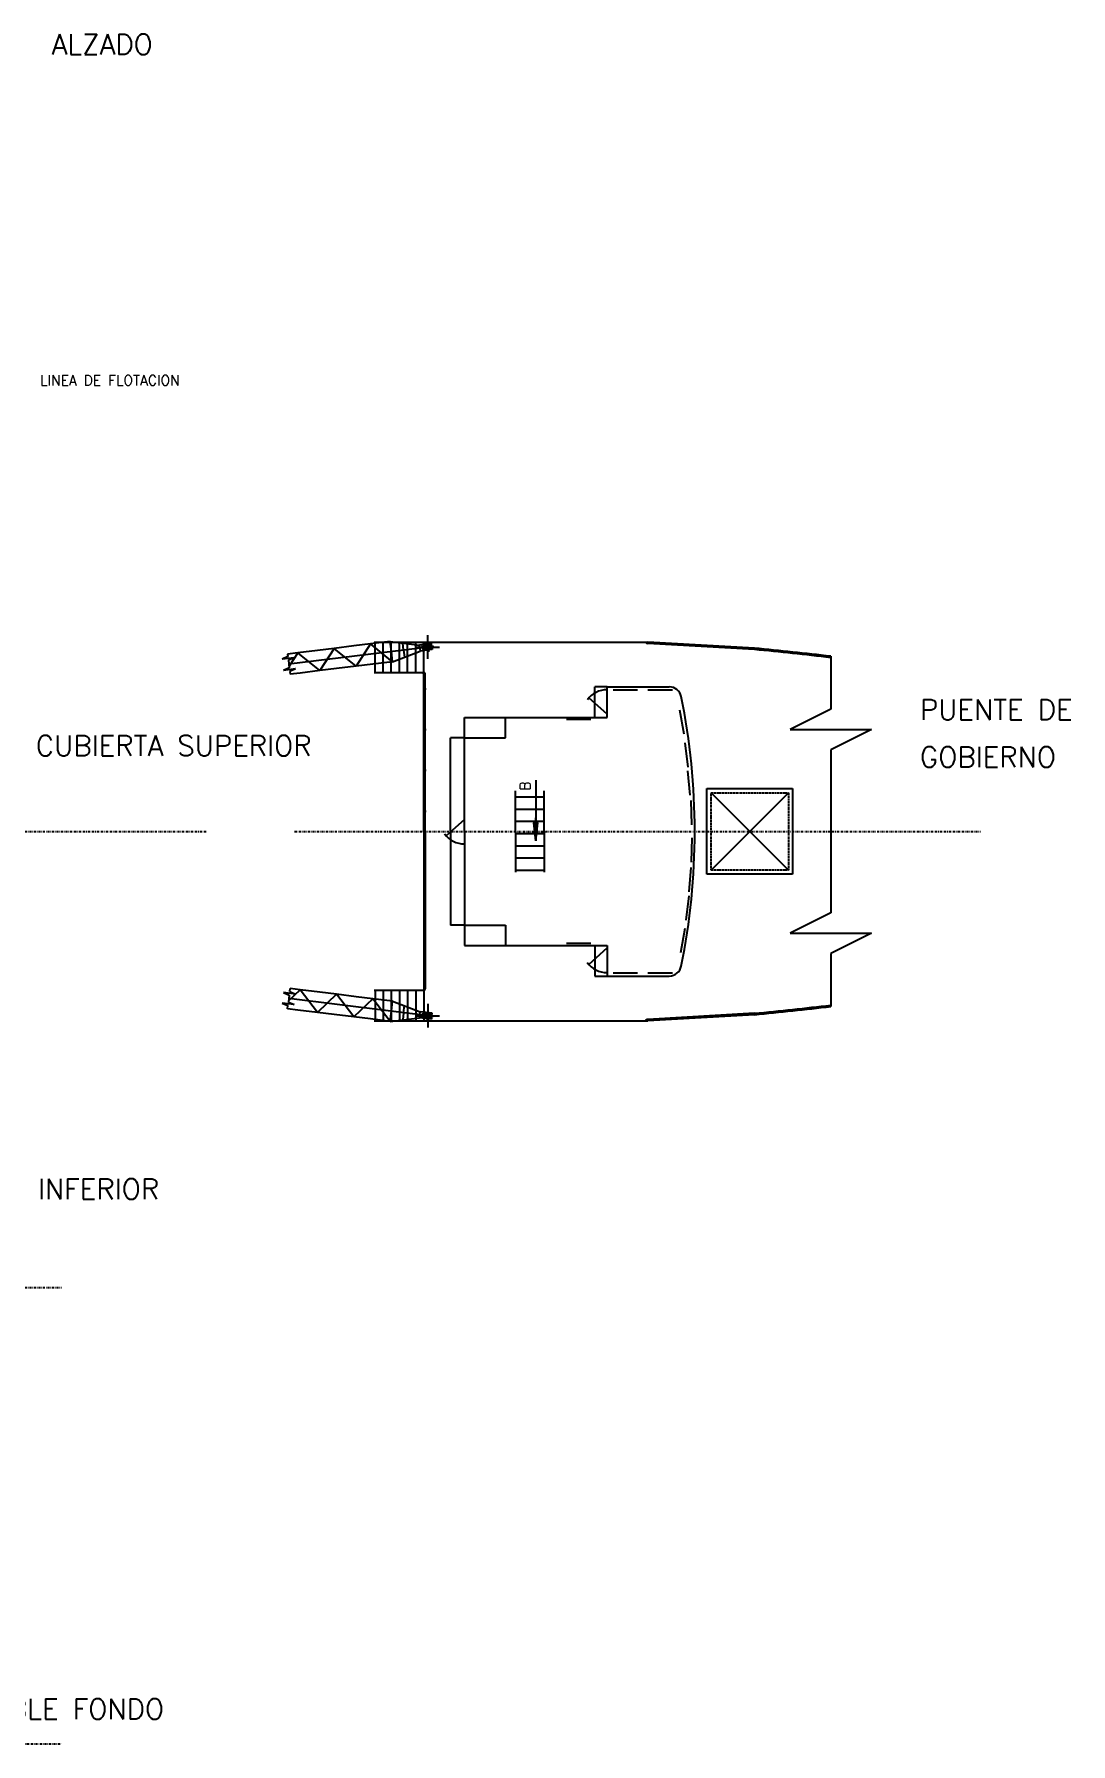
# Model space of a CAD drawing. Extents: x 598 to 1630, y 230 to 779.
# Drawn here: x 1375.6 to 1630.1, y 297.5 to 717.2 of the extents above; entities that cross this region are included whole.
import ezdxf

# ---------------------------------------------------------------- set-up
doc = ezdxf.new("R2010")
doc.units = 0
doc.header["$MEASUREMENT"] = 0
for name, pattern in [('CONTINUA', [0]), ('RAYITAS', [0.375, 0.25, -0.125]), ('TRAZO_Y_PUNTO', [1, 0.5, -0.25, 0, -0.25])]:
    doc.linetypes.add(name, pattern=pattern)
doc.layers.get('0').update_dxf_attribs({"linetype": 'CONTINUOUS'})
for name, color, linetype in [('AMA25CON', 2, 'CONTINUA'), ('AMA25DISCON', 2, 'RAYITAS'), ('AMA25PTORAYA', 2, 'TRAZO_Y_PUNTO'), ('ROJ5CON', 1, 'CONTINUA')]:
    doc.layers.add(name, color=color, linetype=linetype)
doc.styles.add('ROMANS2-5', font='romans', dxfattribs={"height": 2.5})
doc.styles.add('ROMANS5', font='romans', dxfattribs={"height": 5})

# ---------------------------------------------------------------- blocks, each defined once
blk = doc.blocks.new('YO')
blk.add_line((0, 0), (-600, 0))
blk = doc.blocks.new('*X9')
at = {"color": 0}
for p, q in [((552.6, 104.7), (554.7, 106.7)), ((552.6, 104.5), (554.7, 106.6)), ((552.6, 104.3), (554.7, 106.4)), ((552.6, 104.1), (554.7, 106.2)), ((552.7, 105.7), (554.6, 107.5)), ((552.7, 105.5), (554.6, 107.4)), ((552.7, 105.3), (554.6, 107.2)), ((552.7, 105.1), (554.6, 107)), ((552.7, 104.9), (554.6, 106.9)), ((552.8, 106.7), (554.5, 108.3)), ((552.8, 106.5), (554.5, 108.2)), ((552.8, 106.3), (554.5, 108)), ((552.8, 106.1), (554.5, 107.8)), ((552.8, 105.9), (554.6, 107.7)), ((552.8, 104.1), (554.7, 106.1)), ((552.9, 107.5), (554.4, 109)), ((552.9, 107.3), (554.4, 108.8)), ((552.9, 107.1), (554.5, 108.6)), ((552.9, 106.9), (554.5, 108.5)), ((553, 108.4), (554.3, 109.8)), ((553, 108.2), (554.4, 109.6)), ((553, 108), (554.4, 109.4)), ((553, 107.9), (554.4, 109.3)), ((553, 107.7), (554.4, 109.1)), ((553, 104.1), (554.7, 105.9)), ((553.1, 109.4), (554.3, 110.6)), ((553.1, 109.2), (554.3, 110.4)), ((553.1, 109), (554.3, 110.2)), ((553.1, 108.8), (554.3, 110.1)), ((553.1, 108.6), (554.3, 109.9)), ((553.2, 110.4), (554.2, 111.3)), ((553.2, 110.2), (554.2, 111.2)), ((553.2, 110), (554.2, 111)), ((553.2, 109.8), (554.2, 110.9)), ((553.2, 109.6), (554.2, 110.7)), ((553.2, 104.1), (554.8, 105.8)), ((553.3, 111.2), (554.1, 112)), ((553.3, 111), (554.1, 111.8)), ((553.3, 110.8), (554.1, 111.7)), ((553.3, 110.6), (554.2, 111.5)), ((553.3, 104.1), (554.8, 105.6)), ((553.4, 112.2), (554, 112.8)), ((553.4, 112), (554, 112.6)), ((553.4, 111.8), (554.1, 112.5)), ((553.4, 111.6), (554.1, 112.3)), ((553.4, 111.4), (554.1, 112.1)), ((553.5, 113.2), (553.9, 113.6)), ((553.5, 113), (554, 113.4)), ((553.5, 112.8), (554, 113.3)), ((553.5, 112.6), (554, 113.1)), ((553.5, 112.4), (554, 112.9)), ((553.5, 104.1), (554.8, 105.4)), ((553.6, 114.2), (553.9, 114.4)), ((553.6, 114), (553.9, 114.2)), ((553.6, 113.8), (553.9, 114.1)), ((553.6, 113.6), (553.9, 113.9)), ((553.6, 113.4), (553.9, 113.7)), ((553.7, 115.2), (553.8, 115.2)), ((553.7, 115), (553.8, 115)), ((553.7, 114.8), (553.8, 114.9)), ((553.7, 114.6), (553.8, 114.7)), ((553.7, 114.4), (553.8, 114.5)), ((553.7, 104.1), (554.8, 105.3)), ((553.9, 104.1), (554.8, 105.1)), ((554, 104.1), (554.8, 105)), ((554.2, 104.1), (554.9, 104.8)), ((554.4, 104.1), (554.9, 104.6)), ((554.6, 104.1), (554.9, 104.5)), ((554.7, 104.1), (554.9, 104.3)), ((554.9, 104.1), (554.9, 104.2))]:
    blk.add_line(p, q, dxfattribs=at)
blk = doc.blocks.new('FLECHA')
at = {"layer": 'AMA25CON'}
for p, q in [((0, 0), (-1.2, -11.1)), ((0, 0), (1.2, -11.1)), ((0, 0), (0, -14.1)), ((1.2, -11.1), (-1.2, -11.1))]:
    blk.add_line(p, q, dxfattribs=at)
blk.add_blockref('*X9', (-553.8, -115.3), dxfattribs=at)

msp = doc.modelspace()

# ---------------------------------------------------------------- linework, layer by layer
at = {"layer": 'AMA25CON'}
for p, q in [((1473.73, 566.93), (1438.13, 562.56)), ((1454.09, 567.04), (1449.24, 566.44)), ((1458.18, 567.54), (1454.09, 567.04)), ((1458.18, 567.54), (1454.7, 562.07)), ((1463.02, 568.13), (1458.18, 567.54)), ((1463.63, 563.17), (1458.18, 567.54)), ((1459.05, 568), (1471.3, 568)), ((1459.3, 560.5), (1459.3, 568)), ((1461.3, 560.5), (1461.3, 568)), ((1463.02, 568.13), (1470.18, 567.25)), ((1463.33, 565.65), (1463.02, 568.13)), ((1463.3, 560.5), (1463.3, 568)), ((1465.3, 560.5), (1465.3, 568)), ((1466.3, 566.02), (1466.09, 567.75)), ((1467.3, 560.5), (1467.3, 568)), ((1469.3, 560.5), (1469.3, 568)), ((1469.36, 566.75), (1475.16, 566.75)), ((1473.16, 567.62), (1470.18, 567.25)), ((1470.27, 566.51), (1470.18, 567.25)), ((1473.2, 567.32), (1470.96, 567.04)), ((1471.02, 566.6), (1470.96, 567.04)), ((1473.21, 567.22), (1471.22, 566.97)), ((1471.22, 566.97), (1471.31, 566.28)), ((1472.26, 566.75), (1472.15, 567.67)), ((1472.26, 563.85), (1472.26, 569.65)), ((1472.26, 566.75), (1472.4, 565.62)), ((1473.2, 567.32), (1473.16, 567.62)), ((1473.25, 566.87), (1473.21, 567.22)), ((1473.25, 566.87), (1473.29, 566.52)), ((1552.47, 566.15), (1526.28, 567.65)), ((1437.91, 564.41), (1436.47, 563.78)), ((1439.45, 564.15), (1436.47, 563.78)), ((1440.31, 565.34), (1437.83, 565.04)), ((1437.83, 565.04), (1437.91, 564.41)), ((1439.45, 564.15), (1438.02, 563.52)), ((1438.02, 563.52), (1438.24, 561.67)), ((1440.31, 565.34), (1438.2, 562.03)), ((1445.16, 565.94), (1440.31, 565.34)), ((1445.76, 560.98), (1440.31, 565.34)), ((1449.24, 566.44), (1445.16, 565.94)), ((1449.24, 566.44), (1445.76, 560.98)), ((1454.7, 562.07), (1449.24, 566.44)), ((1458.79, 562.58), (1454.7, 562.07)), ((1463.63, 563.17), (1458.79, 562.58)), ((1463.63, 563.17), (1463.33, 565.65)), ((1463.63, 563.17), (1470.36, 565.76)), ((1466.3, 566.02), (1466.52, 564.28)), ((1470.27, 566.51), (1470.36, 565.76)), ((1473.34, 566.13), (1470.36, 565.76)), ((1471.02, 566.6), (1471.07, 566.15)), ((1473.31, 566.42), (1471.07, 566.15)), ((1473.29, 566.52), (1471.31, 566.28)), ((1473.31, 566.42), (1473.34, 566.13)), ((1571.22, 564.5), (1571.22, 551.5)), ((1438.24, 561.67), (1436.81, 561.04)), ((1439.79, 561.4), (1436.81, 561.04)), ((1439.79, 561.4), (1438.35, 560.77)), ((1438.35, 560.77), (1438.44, 560.08)), ((1440.92, 560.38), (1438.44, 560.08)), ((1445.76, 560.98), (1440.92, 560.38)), ((1449.85, 561.48), (1445.76, 560.98)), ((1454.7, 562.07), (1449.85, 561.48)), ((1459.05, 560.5), (1471.3, 560.5)), ((1471.65, 521.5), (1471.65, 560.15)), ((1471.47, 556.5), (1471.88, 556.5)), ((1516.31, 550.29), (1511.81, 554.27)), ((1513.3, 549.5), (1513.3, 557)), ((1516.3, 557), (1513.3, 557)), ((1571.22, 551.5), (1561.22, 546.5)), ((1471.47, 546.5), (1471.88, 546.5)), ((1561.22, 546.5), (1581.22, 546.5)), ((1581.22, 546.5), (1571.22, 541.5)), ((1477.8, 521.5), (1477.8, 544.5)), ((1481.3, 544.5), (1477.8, 544.5)), ((1571.22, 541.5), (1571.22, 507.01)), ((1471.47, 536.5), (1471.88, 536.5)), ((1498.76, 534.12), (1498.76, 519.17)), ((1493.8, 521.5), (1493.8, 531.5)), ((1493.8, 530), (1500.8, 530)), ((1500.8, 521.5), (1500.8, 531.5)), ((1560.8, 531), (1541.8, 512)), ((1541.8, 531), (1560.8, 512)), ((1471.47, 526.5), (1471.88, 526.5)), ((1493.8, 527), (1500.8, 527)), ((1471.65, 521.5), (1471.65, 482.85)), ((1481.25, 524.43), (1476.77, 520.43)), ((1477.8, 521.5), (1477.8, 498.5)), ((1493.8, 524), (1500.8, 524)), ((1493.8, 521.5), (1493.8, 511.5)), ((1493.8, 521), (1500.8, 521)), ((1500.8, 521.5), (1500.8, 511.5)), ((1471.47, 516.5), (1471.88, 516.5)), ((1493.8, 518), (1500.8, 518)), ((1493.8, 515), (1500.8, 515)), ((1493.8, 512), (1500.8, 512)), ((1471.47, 506.5), (1471.88, 506.5)), ((1571.22, 507.01), (1571.22, 501.5)), ((1571.22, 501.5), (1561.22, 496.5)), ((1471.47, 496.5), (1471.88, 496.5)), ((1481.3, 498.5), (1477.8, 498.5)), ((1561.22, 496.5), (1581.22, 496.5)), ((1581.22, 496.5), (1571.22, 491.5)), ((1516.25, 492.84), (1511.77, 488.85)), ((1571.22, 491.5), (1571.22, 478.5)), ((1438.35, 482.2), (1438.44, 482.92)), ((1440.92, 482.62), (1438.44, 482.92)), ((1471.47, 486.5), (1471.88, 486.5)), ((1436.49, 479.35), (1437.92, 478.72)), ((1439.47, 478.98), (1436.49, 479.35)), ((1436.81, 481.93), (1438.24, 481.3)), ((1439.78, 481.57), (1436.81, 481.93)), ((1437.83, 477.96), (1437.92, 478.72)), ((1438.24, 481.3), (1438.03, 479.61)), ((1438.03, 479.61), (1439.47, 478.98)), ((1440.92, 482.62), (1438.07, 479.91)), ((1473.73, 476.07), (1438.13, 480.44)), ((1438.35, 482.2), (1439.78, 481.57)), ((1445.16, 477.06), (1440.92, 482.62)), ((1445.76, 482.02), (1440.92, 482.62)), ((1449.85, 481.52), (1445.16, 477.06)), ((1449.85, 481.52), (1445.76, 482.02)), ((1454.09, 475.96), (1449.85, 481.52)), ((1454.7, 480.92), (1449.85, 481.52)), ((1458.79, 480.42), (1454.09, 475.96)), ((1458.79, 480.42), (1454.7, 480.92)), ((1463.02, 474.86), (1458.79, 480.42)), ((1463.63, 479.83), (1458.79, 480.42)), ((1459.05, 482.5), (1471.3, 482.5)), ((1459.3, 482.5), (1459.3, 475)), ((1461.3, 482.5), (1461.3, 475)), ((1463.3, 482.5), (1463.3, 475)), ((1463.33, 477.35), (1463.63, 479.83)), ((1463.63, 479.83), (1470.36, 477.24)), ((1465.3, 482.5), (1465.3, 475)), ((1466.3, 476.98), (1466.52, 478.72)), ((1467.3, 482.5), (1467.3, 475)), ((1469.3, 482.5), (1469.3, 475)), ((1472.26, 479.14), (1472.26, 473.36)), ((1440.31, 477.65), (1437.83, 477.96)), ((1445.16, 477.06), (1440.31, 477.65)), ((1449.24, 476.56), (1445.16, 477.06)), ((1454.09, 475.96), (1449.24, 476.56)), ((1458.18, 475.46), (1454.09, 475.96)), ((1463.02, 474.86), (1458.18, 475.46)), ((1459.05, 475), (1471.3, 475)), ((1463.02, 474.86), (1463.33, 477.35)), ((1463.02, 474.86), (1470.18, 475.75)), ((1466.3, 476.98), (1466.09, 475.24)), ((1469.37, 476.25), (1475.15, 476.25)), ((1470.27, 476.49), (1470.18, 475.75)), ((1473.16, 475.38), (1470.18, 475.75)), ((1470.27, 476.49), (1470.36, 477.24)), ((1473.34, 476.87), (1470.36, 477.24)), ((1471.02, 476.4), (1470.96, 475.95)), ((1473.2, 475.68), (1470.96, 475.95)), ((1471.02, 476.4), (1471.07, 476.85)), ((1473.31, 476.57), (1471.07, 476.85)), ((1471.31, 476.72), (1471.22, 476.02)), ((1473.21, 475.78), (1471.22, 476.02)), ((1473.29, 476.47), (1471.31, 476.72)), ((1472.26, 476.25), (1472.12, 475.12)), ((1472.26, 476.25), (1472.37, 477.17)), ((1473.2, 475.68), (1473.16, 475.38)), ((1473.25, 476.13), (1473.21, 475.78)), ((1473.25, 476.13), (1473.29, 476.47)), ((1473.31, 476.57), (1473.34, 476.87)), ((1552.47, 476.85), (1526.28, 475.35))]:
    msp.add_line(p, q, dxfattribs=at)
for centre, radius, start, end in [((1526.26, 568.03), 0.383, 184.9956, 272.7855), ((1464.76, -343.09), 913.46, 83.30967, 84.49075), ((1471.3, 560.15), 0.35, 179.3256, 179.9456), ((1471.3, 560.15), 0.35, 0.0544, 90.1368), ((1516.31, 550.29), 6, 90.1954, 144.297), ((1481.25, 524.43), 6, 215.8984, 270), ((1516.25, 492.84), 6, 215.8984, 270), ((1471.29, 482.86), 0.359, 271.1378, 358.646), ((1464.76, 1386.09), 913.46, 275.50925, 276.69033), ((1526.2, 474.81), 0.547, 81.5027, 159.4814)]:
    msp.add_arc(centre, radius, start, end, dxfattribs=at)
at = {"layer": 'AMA25DISCON'}
for p, q in [((1541.8, 531), (1560.8, 531)), ((1541.8, 521.5), (1541.8, 531)), ((1560.8, 531), (1560.8, 512)), ((1541.8, 512), (1541.8, 521.5)), ((1560.8, 512), (1541.8, 512))]:
    msp.add_line(p, q, dxfattribs=at)
at = {"layer": 'AMA25PTORAYA'}
for p, q in [((924.56, 521.5), (1418.09, 521.5)), ((1439.56, 521.5), (1607.98, 521.5)), ((924.56, 409.5), (1382.29, 409.5)), ((1322.06, 297.5), (1382.27, 297.5))]:
    msp.add_line(p, q, dxfattribs=at)
at = {"layer": 'ROJ5CON'}
for p, q in [((1471.3, 568), (1526.3, 568)), ((1471.3, 521.5), (1471.3, 568)), ((1552.49, 566.5), (1526.3, 568)), ((1516.3, 557), (1531.54, 557)), ((1516.3, 549.5), (1516.3, 557)), ((1481.3, 549.5), (1516.3, 549.5)), ((1481.3, 521.5), (1481.3, 549.5)), ((1491.3, 544.5), (1491.3, 549.5)), ((1512.3, 549), (1506.3, 549)), ((1481.3, 544.5), (1491.3, 544.5)), ((1540.8, 532), (1561.8, 532)), ((1540.8, 521.5), (1540.8, 532)), ((1561.8, 532), (1561.8, 511)), ((1471.3, 521.5), (1471.3, 475)), ((1481.3, 521.5), (1481.3, 493.5)), ((1540.8, 511), (1540.8, 521.5)), ((1561.8, 511), (1540.8, 511)), ((1481.3, 498.5), (1491.3, 498.5)), ((1491.3, 498.5), (1491.3, 493.5)), ((1481.3, 493.5), (1516.3, 493.5)), ((1512.3, 494), (1506.3, 494)), ((1513.3, 493.5), (1513.3, 486)), ((1516.3, 493.5), (1516.3, 486)), ((1513.3, 486), (1531.54, 486)), ((1471.3, 475), (1526.3, 475)), ((1471.3, 475), (1526.3, 475)), ((1552.49, 476.5), (1526.3, 475))]:
    msp.add_line(p, q, dxfattribs=at)
for centre, radius, start, end in [((1464.76, -343.09), 913.81, 83.30967, 84.49075), ((1531.54, 554), 3, 11.4376, 90), ((1370.91, 521.5), 166.89, 348.5624, 11.4376), ((1531.54, 489), 3, 270, 348.5624), ((1464.76, 1386.09), 913.81, 275.50925, 276.69033)]:
    msp.add_arc(centre, radius, start, end, dxfattribs=at)

# ---------------------------------------------------------------- block references
at = {"layer": 'AMA25CON', "xscale": 0.3999999999999491, "yscale": 0.4000000000000057, "zscale": 0.4, "rotation": 179.9459559303058}
msp.add_blockref('FLECHA', (1498.76, 519.17), dxfattribs=at)
at = {"layer": 'ROJ5CON', "yscale": 0.009999999999990905, "zscale": 0.01}
for p, xscale, rotation in [((1517.78, 556.29), 0.009999999999990905, 180), ((1526.31, 556.29), 0.009999999999990905, 180), ((1535.19, 545.36), 0.01000000000001294, 280.0089944856856), ((1536.23, 537.3), 0.009999999999998198, 277.209616170589), ((1536.64, 530.37), 0.01000000000000292, 274.8172644179968), ((1537.08, 523.08), 0.01000000000001476, 271.7971820800444), ((1537.08, 519.92), -0.01000000000001476, 268.2028179199556), ((1536.85, 512.62), -0.01000000000000292, 265.1827355820032), ((1536.34, 505.69), -0.009999999999998198, 262.790383829411), ((1535.37, 497.64), -0.009999999999984953, 259.9910055142861)]:
    msp.add_blockref('YO', p, dxfattribs=dict(at, xscale=xscale, rotation=rotation))
at = {"layer": 'ROJ5CON', "xscale": -0.009999999999990905, "yscale": 0.009999999999990905, "zscale": 0.01}
for p in [(1517.78, 486.74), (1526.31, 486.77)]:
    msp.add_blockref('YO', p, dxfattribs=at)

# ---------------------------------------------------------------- texts
at = {"layer": 'AMA25CON', "style": 'ROMANS2-5'}
msp.add_text('LINEA DE FLOTACION', height=2.5, dxfattribs=at).set_placement((1377.06, 631))
msp.add_text('B', height=2.5, rotation=90, dxfattribs=at).set_placement((1497.42, 531.52))
at = {"layer": 'ROJ5CON', "style": 'ROMANS5'}
for s, p in [('ALZADO', (1379.88, 712.23)), ('PUENTE DE', (1593.08, 548.92)), ('CUBIERTA SUPERIOR', (1376.01, 540.05)), ('GOBIERNO', (1593.08, 537.28)), ('CUBIERTA INFERIOR', (1341.81, 431.22)), ('DOBLE FONDO', (1360.16, 303.54))]:
    msp.add_text(s, height=5, dxfattribs=at).set_placement(p)

doc.saveas('drawing.dxf')
